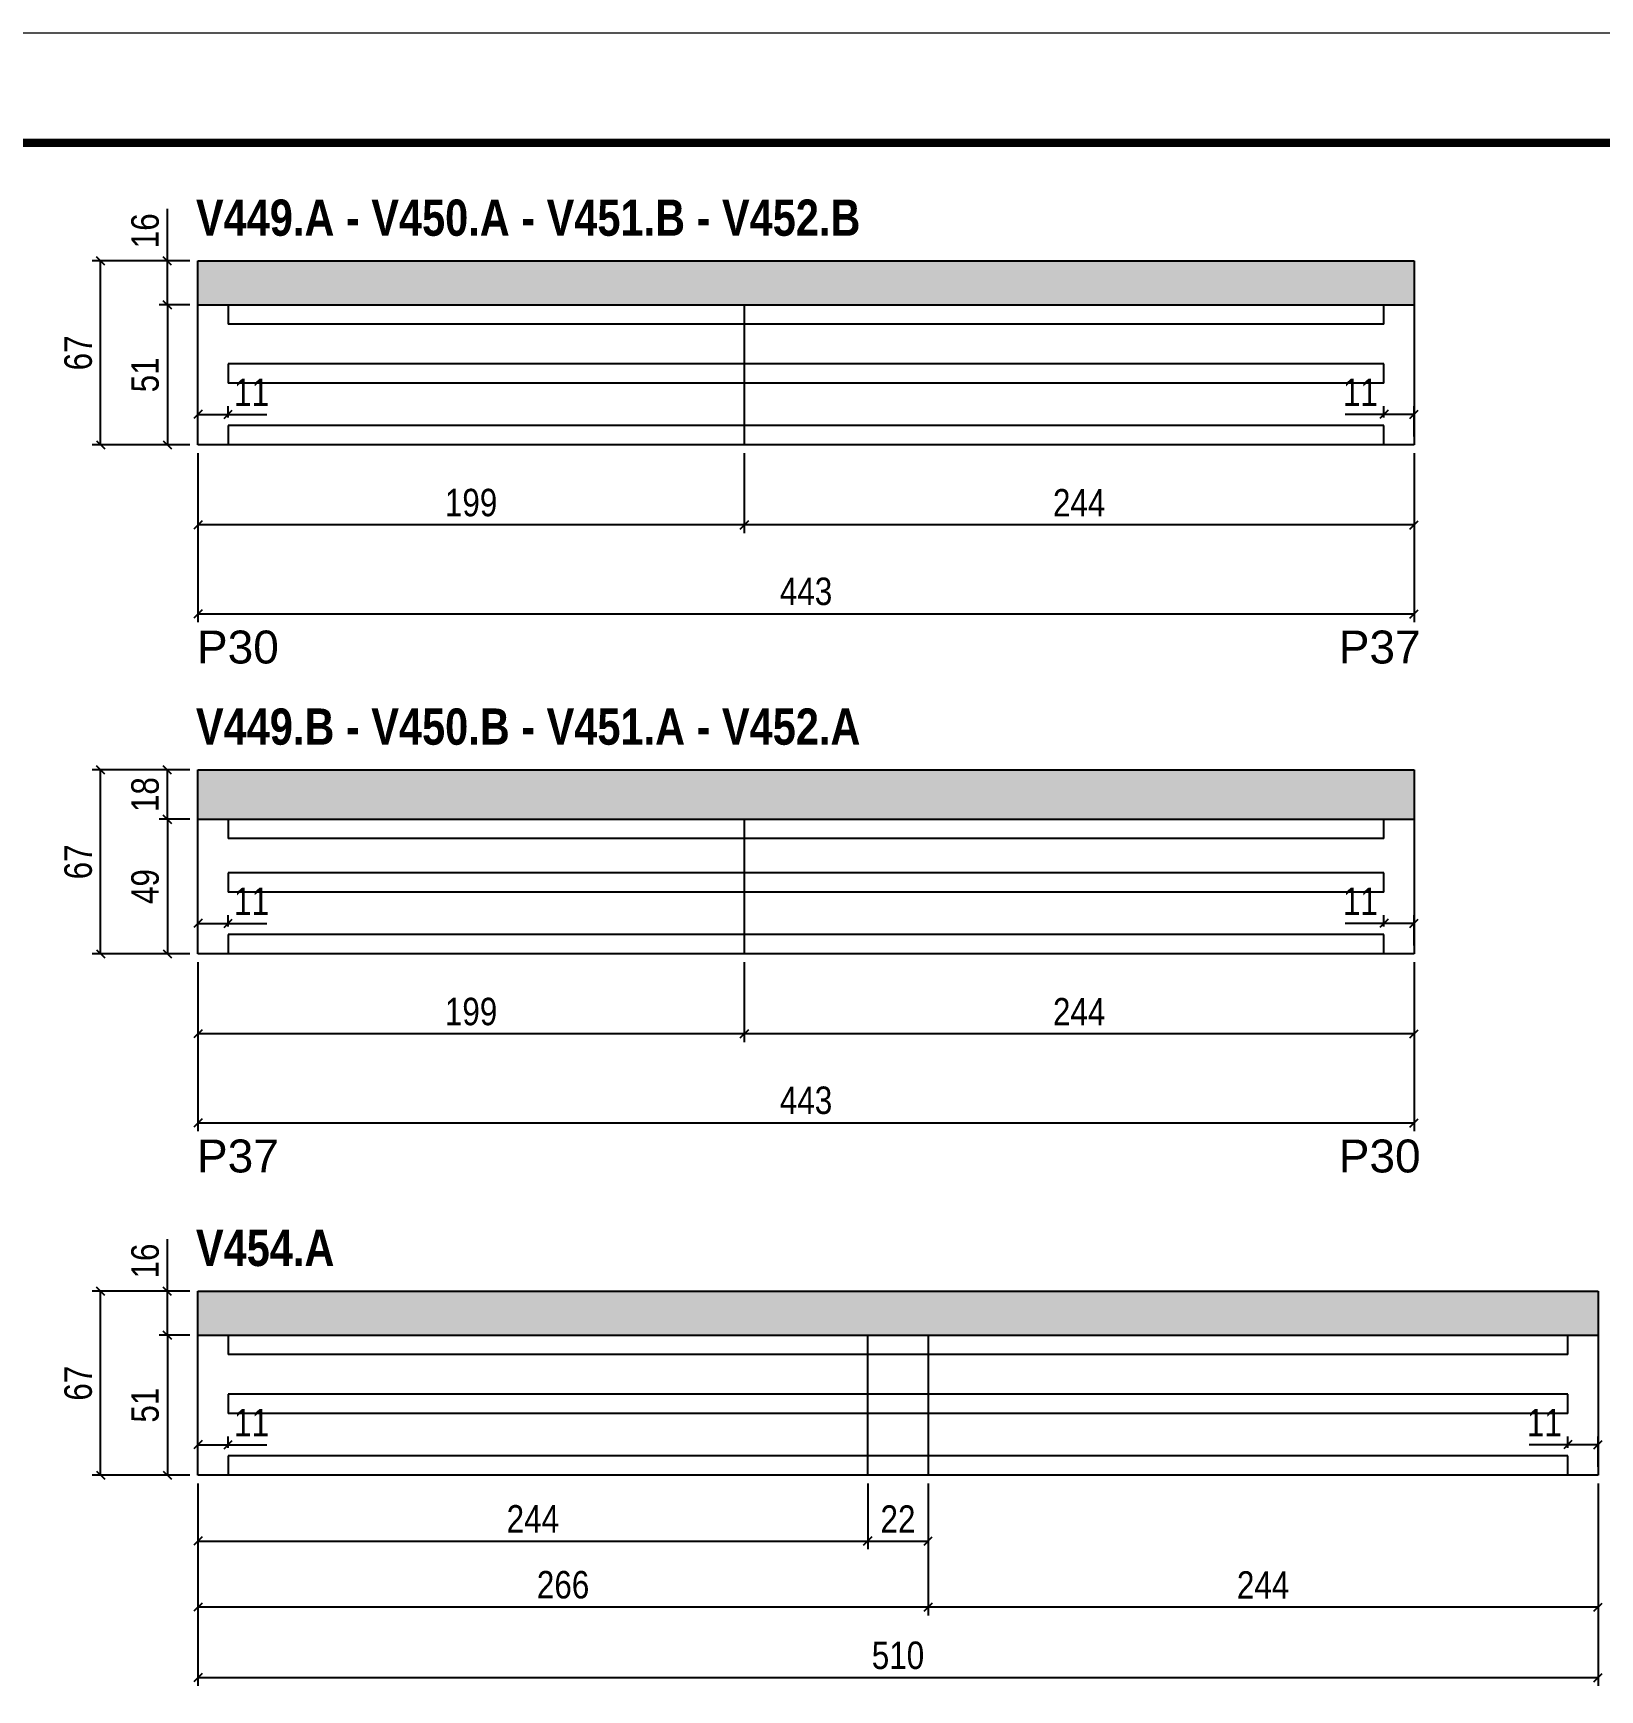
# Model space of a CAD drawing. Extents: x 3309 to 9563, y -2522 to 14608.
# Drawn here: x 5327 to 5897, y 9410 to 10014 of the extents above; entities that cross this region are included whole.
import ezdxf

# ---------------------------------------------------------------- set-up
doc = ezdxf.new("R2010")
doc.units = 0
doc.linetypes.add('DASHED', pattern=[0.75, 0.5, -0.25])
for name, color, linetype in [('5', 5, 'Continuous'), ('COTA', 241, 'Continuous'), ('NOMENCLATURA', 7, 'Continuous'), ('Painéis', 200, 'Continuous'), ('SARR_2.2x7', 40, 'Continuous')]:
    doc.layers.add(name, color=color, linetype=linetype)
doc.layers.add('Folhas', color=255, linetype='Continuous', lineweight=9)
doc.layers.add('SARRAFO DE PRESSAO', color=251, linetype='DASHED', lineweight=9)
doc.styles.add('COTA TECNICA', font='techl___.ttf', dxfattribs={"height": 10})
doc.styles.get("Standard").update_dxf_attribs({"font": 'arial.ttf'})
doc.styles.add('TECNICA', font='techb___.ttf', dxfattribs={"height": 10})
doc.dimstyles.new('PAINEL', dxfattribs={"dimtxt": 10, "dimasz": 3, "dimexe": 3, "dimexo": 3, "dimgap": 3, "dimtad": 1, "dimdec": 1, "dimzin": 12, "dimdsep": 46, "dimtxsty": 'COTA TECNICA', "dimblk1": 'OBLIQUE', "dimblk2": 'OBLIQUE', "dimsah": 1, "dimcen": 0.9, "dimclrd": 4, "dimclre": 4, "dimclrt": 240, "dimadec": 1, "dimazin": 3, "dimtfac": 1, "dimtdec": 1, "dimtmove": 0, "dimatfit": 3, "dimfxl": 1, "dimtolj": 1, "dimtzin": 12, "dimarcsym": 0})

# ---------------------------------------------------------------- blocks, each defined once
blk = doc.blocks.new('9999999999')
at = {"layer": 'Folhas'}
blk.add_lwpolyline([(98138.98, 34190.21), (99623.98, 34190.21), (99623.98, 35240.21), (98138.98, 35240.21)], close=True, dxfattribs=at)
at = {"layer": 'Folhas', "color": 30, "const_width": 3}
blk.add_lwpolyline([(98213.98, 34230.21), (99583.98, 34230.21), (99583.98, 35200.21), (98213.98, 35200.21)], close=True, dxfattribs=at)
blk = doc.blocks.new('_Oblique')
at = {"color": 0, "linetype": 'ByBlock', "lineweight": -2}
blk.add_line((-0.5, -0.5), (0.5, 0.5), dxfattribs=at)
blk = doc.blocks.new('*D1807')
at = {"layer": 'COTA', "color": 4, "lineweight": -2, "transparency": 16777216}
for p, q in [((5386.54, 9860.54), (5386.54, 9798.87)), ((5829.54, 9860.54), (5829.54, 9798.87)), ((5829.54, 9801.87), (5386.54, 9801.87))]:
    blk.add_line(p, q, dxfattribs=at)
at = {"layer": 'Defpoints', "color": 0, "transparency": 16777216}
for p in [(5386.54, 9863.54), (5829.54, 9863.54), (5386.54, 9801.87)]:
    blk.add_point(p, dxfattribs=at)
at = {"layer": 'COTA', "color": 4, "lineweight": -2, "transparency": 16777216, "xscale": 3, "yscale": 3, "zscale": 3, "rotation": 180}
blk.add_blockref('_Oblique', (5386.54, 9801.87), dxfattribs=at)
at = {"layer": 'COTA', "color": 4, "lineweight": -2, "transparency": 16777216, "xscale": 3, "yscale": 3, "zscale": 3}
blk.add_blockref('_Oblique', (5829.54, 9801.87), dxfattribs=at)
at = {"layer": 'COTA', "color": 240, "transparency": 16777216, "insert": (5608.04, 9810.09), "char_height": 10, "attachment_point": 5, "style": 'COTA TECNICA'}
blk.add_mtext('\\A1;443', dxfattribs=at)
blk = doc.blocks.new('*D1808')
at = {"layer": 'COTA', "color": 4, "lineweight": -2, "transparency": 16777216}
for p, q in [((5585.54, 9860.54), (5585.54, 9831.36)), ((5829.54, 9860.54), (5829.54, 9831.36)), ((5829.54, 9834.36), (5585.54, 9834.36))]:
    blk.add_line(p, q, dxfattribs=at)
at = {"layer": 'Defpoints', "color": 0, "transparency": 16777216}
for p in [(5585.54, 9863.54), (5829.54, 9863.54), (5585.54, 9834.36)]:
    blk.add_point(p, dxfattribs=at)
at = {"layer": 'COTA', "color": 4, "lineweight": -2, "transparency": 16777216, "xscale": 3, "yscale": 3, "zscale": 3, "rotation": 180}
blk.add_blockref('_Oblique', (5585.54, 9834.36), dxfattribs=at)
at = {"layer": 'COTA', "color": 4, "lineweight": -2, "transparency": 16777216, "xscale": 3, "yscale": 3, "zscale": 3}
blk.add_blockref('_Oblique', (5829.54, 9834.36), dxfattribs=at)
at = {"layer": 'COTA', "color": 240, "transparency": 16777216, "insert": (5707.54, 9842.43), "char_height": 10, "attachment_point": 5, "style": 'COTA TECNICA'}
blk.add_mtext('\\A1;244', dxfattribs=at)
blk = doc.blocks.new('*D1809')
at = {"layer": 'COTA', "color": 4, "lineweight": -2, "transparency": 16777216}
for p, q in [((5386.54, 9860.54), (5386.54, 9831.36)), ((5585.54, 9860.54), (5585.54, 9831.36)), ((5585.54, 9834.36), (5386.54, 9834.36))]:
    blk.add_line(p, q, dxfattribs=at)
at = {"layer": 'Defpoints', "color": 0, "transparency": 16777216}
for p in [(5386.54, 9863.54), (5585.54, 9863.54), (5386.54, 9834.36)]:
    blk.add_point(p, dxfattribs=at)
at = {"layer": 'COTA', "color": 4, "lineweight": -2, "transparency": 16777216, "xscale": 3, "yscale": 3, "zscale": 3, "rotation": 180}
blk.add_blockref('_Oblique', (5386.54, 9834.36), dxfattribs=at)
at = {"layer": 'COTA', "color": 4, "lineweight": -2, "transparency": 16777216, "xscale": 3, "yscale": 3, "zscale": 3}
blk.add_blockref('_Oblique', (5585.54, 9834.36), dxfattribs=at)
at = {"layer": 'COTA', "color": 240, "transparency": 16777216, "insert": (5486.04, 9842.45), "char_height": 10, "attachment_point": 5, "style": 'COTA TECNICA'}
blk.add_mtext('\\A1;199', dxfattribs=at)
blk = doc.blocks.new('*D1810')
at = {"layer": 'COTA', "color": 4, "lineweight": -2, "transparency": 16777216}
for p, q in [((5383.54, 9914.54), (5372.43, 9914.54)), ((5375.43, 9914.54), (5375.43, 9863.54)), ((5383.54, 9863.54), (5372.43, 9863.54))]:
    blk.add_line(p, q, dxfattribs=at)
at = {"layer": 'Defpoints', "color": 0, "transparency": 16777216}
for p in [(5386.54, 9914.54), (5375.43, 9863.54), (5386.54, 9863.54)]:
    blk.add_point(p, dxfattribs=at)
at = {"layer": 'COTA', "color": 4, "lineweight": -2, "transparency": 16777216, "xscale": 3, "yscale": 3, "zscale": 3}
for p, rotation in [((5375.43, 9914.54), 90), ((5375.43, 9863.54), 270)]:
    blk.add_blockref('_Oblique', p, dxfattribs=dict(at, rotation=rotation))
at = {"layer": 'COTA', "color": 240, "transparency": 16777216, "insert": (5367.32, 9889.04), "char_height": 10, "attachment_point": 5, "rotation": 90, "style": 'COTA TECNICA'}
blk.add_mtext('\\A1;51', dxfattribs=at)
blk = doc.blocks.new('*D1812')
at = {"layer": 'COTA', "color": 4, "lineweight": -2, "transparency": 16777216}
for p, q in [((5375.43, 9930.54), (5375.43, 9949.55)), ((5383.54, 9930.54), (5372.43, 9930.54)), ((5375.43, 9914.54), (5375.43, 9930.54)), ((5383.54, 9914.54), (5372.43, 9914.54))]:
    blk.add_line(p, q, dxfattribs=at)
at = {"layer": 'Defpoints', "color": 0, "transparency": 16777216}
for p in [(5375.43, 9930.54), (5386.54, 9930.54), (5386.54, 9914.54)]:
    blk.add_point(p, dxfattribs=at)
at = {"layer": 'COTA', "color": 4, "lineweight": -2, "transparency": 16777216, "xscale": 3, "yscale": 3, "zscale": 3}
for p, rotation in [((5375.43, 9930.54), 90), ((5375.43, 9914.54), 270)]:
    blk.add_blockref('_Oblique', p, dxfattribs=dict(at, rotation=rotation))
at = {"layer": 'COTA', "color": 240, "transparency": 16777216, "insert": (5367.33, 9941.54), "char_height": 10, "attachment_point": 5, "rotation": 90, "style": 'COTA TECNICA'}
blk.add_mtext('\\A1;16', dxfattribs=at)
blk = doc.blocks.new('*D1813')
at = {"layer": 'COTA', "color": 4, "lineweight": -2, "transparency": 16777216}
for p, q in [((5383.54, 9930.54), (5348.07, 9930.54)), ((5351.07, 9863.54), (5351.07, 9930.54)), ((5383.54, 9863.54), (5348.07, 9863.54))]:
    blk.add_line(p, q, dxfattribs=at)
at = {"layer": 'Defpoints', "color": 0, "transparency": 16777216}
for p in [(5351.07, 9930.54), (5386.54, 9930.54), (5386.54, 9863.54)]:
    blk.add_point(p, dxfattribs=at)
at = {"layer": 'COTA', "color": 4, "lineweight": -2, "transparency": 16777216, "xscale": 3, "yscale": 3, "zscale": 3}
for p, rotation in [((5351.07, 9930.54), 90), ((5351.07, 9863.54), 270)]:
    blk.add_blockref('_Oblique', p, dxfattribs=dict(at, rotation=rotation))
at = {"layer": 'COTA', "color": 240, "transparency": 16777216, "insert": (5342.97, 9897.04), "char_height": 10, "attachment_point": 5, "rotation": 90, "style": 'COTA TECNICA'}
blk.add_mtext('\\A1;67', dxfattribs=at)
blk = doc.blocks.new('*D1814')
at = {"layer": 'COTA', "color": 4, "lineweight": -2, "transparency": 16777216}
for p, q in [((5386.54, 9866.54), (5386.54, 9877.62)), ((5397.54, 9873.54), (5397.54, 9877.62)), ((5386.54, 9874.62), (5397.54, 9874.62)), ((5397.54, 9874.62), (5411.63, 9874.62))]:
    blk.add_line(p, q, dxfattribs=at)
at = {"layer": 'Defpoints', "color": 0, "transparency": 16777216}
for p in [(5397.54, 9874.62), (5397.54, 9870.54), (5386.54, 9863.54)]:
    blk.add_point(p, dxfattribs=at)
at = {"layer": 'COTA', "color": 4, "lineweight": -2, "transparency": 16777216, "xscale": 3, "yscale": 3, "zscale": 3, "rotation": 180}
blk.add_blockref('_Oblique', (5386.54, 9874.62), dxfattribs=at)
at = {"layer": 'COTA', "color": 4, "lineweight": -2, "transparency": 16777216, "xscale": 3, "yscale": 3, "zscale": 3}
blk.add_blockref('_Oblique', (5397.54, 9874.62), dxfattribs=at)
at = {"layer": 'COTA', "color": 240, "transparency": 16777216, "insert": (5406.08, 9882.68), "char_height": 10, "attachment_point": 5, "style": 'COTA TECNICA'}
blk.add_mtext('\\A1;11', dxfattribs=at)
blk = doc.blocks.new('*D1816')
at = {"layer": 'COTA', "color": 4, "lineweight": -2, "transparency": 16777216}
for p, q in [((5386.54, 9675.08), (5386.54, 9613.42)), ((5829.54, 9675.08), (5829.54, 9613.42)), ((5829.54, 9616.42), (5386.54, 9616.42))]:
    blk.add_line(p, q, dxfattribs=at)
at = {"layer": 'Defpoints', "color": 0, "transparency": 16777216}
for p in [(5386.54, 9678.08), (5829.54, 9678.08), (5386.54, 9616.42)]:
    blk.add_point(p, dxfattribs=at)
at = {"layer": 'COTA', "color": 4, "lineweight": -2, "transparency": 16777216, "xscale": 3, "yscale": 3, "zscale": 3, "rotation": 180}
blk.add_blockref('_Oblique', (5386.54, 9616.42), dxfattribs=at)
at = {"layer": 'COTA', "color": 4, "lineweight": -2, "transparency": 16777216, "xscale": 3, "yscale": 3, "zscale": 3}
blk.add_blockref('_Oblique', (5829.54, 9616.42), dxfattribs=at)
at = {"layer": 'COTA', "color": 240, "transparency": 16777216, "insert": (5608.04, 9624.64), "char_height": 10, "attachment_point": 5, "style": 'COTA TECNICA'}
blk.add_mtext('\\A1;443', dxfattribs=at)
blk = doc.blocks.new('*D1817')
at = {"layer": 'COTA', "color": 4, "lineweight": -2, "transparency": 16777216}
for p, q in [((5585.54, 9675.08), (5585.54, 9645.9)), ((5829.54, 9675.08), (5829.54, 9645.9)), ((5829.54, 9648.9), (5585.54, 9648.9))]:
    blk.add_line(p, q, dxfattribs=at)
at = {"layer": 'Defpoints', "color": 0, "transparency": 16777216}
for p in [(5585.54, 9678.08), (5829.54, 9678.08), (5585.54, 9648.9)]:
    blk.add_point(p, dxfattribs=at)
at = {"layer": 'COTA', "color": 4, "lineweight": -2, "transparency": 16777216, "xscale": 3, "yscale": 3, "zscale": 3, "rotation": 180}
blk.add_blockref('_Oblique', (5585.54, 9648.9), dxfattribs=at)
at = {"layer": 'COTA', "color": 4, "lineweight": -2, "transparency": 16777216, "xscale": 3, "yscale": 3, "zscale": 3}
blk.add_blockref('_Oblique', (5829.54, 9648.9), dxfattribs=at)
at = {"layer": 'COTA', "color": 240, "transparency": 16777216, "insert": (5707.54, 9656.98), "char_height": 10, "attachment_point": 5, "style": 'COTA TECNICA'}
blk.add_mtext('\\A1;244', dxfattribs=at)
blk = doc.blocks.new('*D1818')
at = {"layer": 'COTA', "color": 4, "lineweight": -2, "transparency": 16777216}
for p, q in [((5386.54, 9675.08), (5386.54, 9645.9)), ((5585.54, 9675.08), (5585.54, 9645.9)), ((5585.54, 9648.9), (5386.54, 9648.9))]:
    blk.add_line(p, q, dxfattribs=at)
at = {"layer": 'Defpoints', "color": 0, "transparency": 16777216}
for p in [(5386.54, 9678.08), (5585.54, 9678.08), (5386.54, 9648.9)]:
    blk.add_point(p, dxfattribs=at)
at = {"layer": 'COTA', "color": 4, "lineweight": -2, "transparency": 16777216, "xscale": 3, "yscale": 3, "zscale": 3, "rotation": 180}
blk.add_blockref('_Oblique', (5386.54, 9648.9), dxfattribs=at)
at = {"layer": 'COTA', "color": 4, "lineweight": -2, "transparency": 16777216, "xscale": 3, "yscale": 3, "zscale": 3}
blk.add_blockref('_Oblique', (5585.54, 9648.9), dxfattribs=at)
at = {"layer": 'COTA', "color": 240, "transparency": 16777216, "insert": (5486.04, 9656.99), "char_height": 10, "attachment_point": 5, "style": 'COTA TECNICA'}
blk.add_mtext('\\A1;199', dxfattribs=at)
blk = doc.blocks.new('*D1819')
at = {"layer": 'COTA', "color": 4, "lineweight": -2, "transparency": 16777216}
for p, q in [((5383.54, 9727.08), (5372.43, 9727.08)), ((5375.43, 9727.08), (5375.43, 9678.08)), ((5383.54, 9678.08), (5372.43, 9678.08))]:
    blk.add_line(p, q, dxfattribs=at)
at = {"layer": 'Defpoints', "color": 0, "transparency": 16777216}
for p in [(5386.54, 9727.08), (5375.43, 9678.08), (5386.54, 9678.08)]:
    blk.add_point(p, dxfattribs=at)
at = {"layer": 'COTA', "color": 4, "lineweight": -2, "transparency": 16777216, "xscale": 3, "yscale": 3, "zscale": 3}
for p, rotation in [((5375.43, 9727.08), 90), ((5375.43, 9678.08), 270)]:
    blk.add_blockref('_Oblique', p, dxfattribs=dict(at, rotation=rotation))
at = {"layer": 'COTA', "color": 240, "transparency": 16777216, "insert": (5367.33, 9702.58), "char_height": 10, "attachment_point": 5, "rotation": 90, "style": 'COTA TECNICA'}
blk.add_mtext('\\A1;49', dxfattribs=at)
blk = doc.blocks.new('*D1820')
at = {"layer": 'COTA', "color": 4, "lineweight": -2, "transparency": 16777216}
for p, q in [((5383.54, 9745.08), (5372.43, 9745.08)), ((5375.43, 9727.08), (5375.43, 9745.08)), ((5383.54, 9727.08), (5372.43, 9727.08))]:
    blk.add_line(p, q, dxfattribs=at)
at = {"layer": 'Defpoints', "color": 0, "transparency": 16777216}
for p in [(5375.43, 9745.08), (5386.54, 9745.08), (5386.54, 9727.08)]:
    blk.add_point(p, dxfattribs=at)
at = {"layer": 'COTA', "color": 4, "lineweight": -2, "transparency": 16777216, "xscale": 3, "yscale": 3, "zscale": 3}
for p, rotation in [((5375.43, 9745.08), 90), ((5375.43, 9727.08), 270)]:
    blk.add_blockref('_Oblique', p, dxfattribs=dict(at, rotation=rotation))
at = {"layer": 'COTA', "color": 240, "transparency": 16777216, "insert": (5367.33, 9736.08), "char_height": 10, "attachment_point": 5, "rotation": 90, "style": 'COTA TECNICA'}
blk.add_mtext('\\A1;18', dxfattribs=at)
blk = doc.blocks.new('*D1821')
at = {"layer": 'COTA', "color": 4, "lineweight": -2, "transparency": 16777216}
for p, q in [((5383.54, 9745.08), (5348.07, 9745.08)), ((5351.07, 9678.08), (5351.07, 9745.08)), ((5383.54, 9678.08), (5348.07, 9678.08))]:
    blk.add_line(p, q, dxfattribs=at)
at = {"layer": 'Defpoints', "color": 0, "transparency": 16777216}
for p in [(5351.07, 9745.08), (5386.54, 9745.08), (5386.54, 9678.08)]:
    blk.add_point(p, dxfattribs=at)
at = {"layer": 'COTA', "color": 4, "lineweight": -2, "transparency": 16777216, "xscale": 3, "yscale": 3, "zscale": 3}
for p, rotation in [((5351.07, 9745.08), 90), ((5351.07, 9678.08), 270)]:
    blk.add_blockref('_Oblique', p, dxfattribs=dict(at, rotation=rotation))
at = {"layer": 'COTA', "color": 240, "transparency": 16777216, "insert": (5342.97, 9711.58), "char_height": 10, "attachment_point": 5, "rotation": 90, "style": 'COTA TECNICA'}
blk.add_mtext('\\A1;67', dxfattribs=at)
blk = doc.blocks.new('*D1815')
at = {"layer": 'COTA', "color": 4, "lineweight": -2, "transparency": 16777216}
for p, q in [((5386.54, 9681.08), (5386.54, 9692.17)), ((5397.54, 9688.08), (5397.54, 9692.17)), ((5386.54, 9689.17), (5397.54, 9689.17)), ((5397.54, 9689.17), (5411.63, 9689.17))]:
    blk.add_line(p, q, dxfattribs=at)
at = {"layer": 'Defpoints', "color": 0, "transparency": 16777216}
for p in [(5397.54, 9689.17), (5397.54, 9685.08), (5386.54, 9678.08)]:
    blk.add_point(p, dxfattribs=at)
at = {"layer": 'COTA', "color": 4, "lineweight": -2, "transparency": 16777216, "xscale": 3, "yscale": 3, "zscale": 3, "rotation": 180}
blk.add_blockref('_Oblique', (5386.54, 9689.17), dxfattribs=at)
at = {"layer": 'COTA', "color": 4, "lineweight": -2, "transparency": 16777216, "xscale": 3, "yscale": 3, "zscale": 3}
blk.add_blockref('_Oblique', (5397.54, 9689.17), dxfattribs=at)
at = {"layer": 'COTA', "color": 240, "transparency": 16777216, "insert": (5406.08, 9697.23), "char_height": 10, "attachment_point": 5, "style": 'COTA TECNICA'}
blk.add_mtext('\\A1;11', dxfattribs=at)
blk = doc.blocks.new('*D1836')
at = {"layer": 'COTA', "color": 4, "lineweight": -2, "transparency": 16777216}
for p, q in [((5818.54, 9873.54), (5818.54, 9877.62)), ((5829.54, 9866.54), (5829.54, 9877.62)), ((5818.54, 9874.62), (5804.45, 9874.62)), ((5829.54, 9874.62), (5818.54, 9874.62))]:
    blk.add_line(p, q, dxfattribs=at)
at = {"layer": 'Defpoints', "color": 0, "transparency": 16777216}
for p in [(5818.54, 9874.62), (5818.54, 9870.54), (5829.54, 9863.54)]:
    blk.add_point(p, dxfattribs=at)
at = {"layer": 'COTA', "color": 4, "lineweight": -2, "transparency": 16777216, "xscale": 3, "yscale": 3, "zscale": 3, "rotation": 180}
blk.add_blockref('_Oblique', (5818.54, 9874.62), dxfattribs=at)
at = {"layer": 'COTA', "color": 4, "lineweight": -2, "transparency": 16777216, "xscale": 3, "yscale": 3, "zscale": 3}
blk.add_blockref('_Oblique', (5829.54, 9874.62), dxfattribs=at)
at = {"layer": 'COTA', "color": 240, "transparency": 16777216, "insert": (5809.99, 9882.68), "char_height": 10, "attachment_point": 5, "style": 'COTA TECNICA'}
blk.add_mtext('\\A1;11', dxfattribs=at)
blk = doc.blocks.new('*D1837')
at = {"layer": 'COTA', "color": 4, "lineweight": -2, "transparency": 16777216}
for p, q in [((5818.54, 9688.08), (5818.54, 9692.17)), ((5829.54, 9681.08), (5829.54, 9692.17)), ((5818.54, 9689.17), (5804.45, 9689.17)), ((5829.54, 9689.17), (5818.54, 9689.17))]:
    blk.add_line(p, q, dxfattribs=at)
at = {"layer": 'Defpoints', "color": 0, "transparency": 16777216}
for p in [(5818.54, 9689.17), (5818.54, 9685.08), (5829.54, 9678.08)]:
    blk.add_point(p, dxfattribs=at)
at = {"layer": 'COTA', "color": 4, "lineweight": -2, "transparency": 16777216, "xscale": 3, "yscale": 3, "zscale": 3, "rotation": 180}
blk.add_blockref('_Oblique', (5818.54, 9689.17), dxfattribs=at)
at = {"layer": 'COTA', "color": 4, "lineweight": -2, "transparency": 16777216, "xscale": 3, "yscale": 3, "zscale": 3}
blk.add_blockref('_Oblique', (5829.54, 9689.17), dxfattribs=at)
at = {"layer": 'COTA', "color": 240, "transparency": 16777216, "insert": (5809.99, 9697.23), "char_height": 10, "attachment_point": 5, "style": 'COTA TECNICA'}
blk.add_mtext('\\A1;11', dxfattribs=at)
blk = doc.blocks.new('*D1873')
at = {"layer": 'COTA', "color": 4, "lineweight": -2, "transparency": 16777216}
for p, q in [((5386.54, 9485.11), (5386.54, 9411.28)), ((5896.54, 9485.11), (5896.54, 9411.28)), ((5896.54, 9414.28), (5386.54, 9414.28))]:
    blk.add_line(p, q, dxfattribs=at)
at = {"layer": 'Defpoints', "color": 0, "transparency": 16777216}
for p in [(5386.54, 9488.11), (5896.54, 9488.11), (5386.54, 9414.28)]:
    blk.add_point(p, dxfattribs=at)
at = {"layer": 'COTA', "color": 4, "lineweight": -2, "transparency": 16777216, "xscale": 3, "yscale": 3, "zscale": 3, "rotation": 180}
blk.add_blockref('_Oblique', (5386.54, 9414.28), dxfattribs=at)
at = {"layer": 'COTA', "color": 4, "lineweight": -2, "transparency": 16777216, "xscale": 3, "yscale": 3, "zscale": 3}
blk.add_blockref('_Oblique', (5896.54, 9414.28), dxfattribs=at)
at = {"layer": 'COTA', "color": 240, "transparency": 16777216, "insert": (5641.54, 9422.39), "char_height": 10, "attachment_point": 5, "style": 'COTA TECNICA'}
blk.add_mtext('\\A1;510', dxfattribs=at)
blk = doc.blocks.new('*D1874')
at = {"layer": 'COTA', "color": 4, "lineweight": -2, "transparency": 16777216}
for p, q in [((5652.54, 9485.11), (5652.54, 9437.01)), ((5896.54, 9485.11), (5896.54, 9437.01)), ((5896.54, 9440.01), (5652.54, 9440.01))]:
    blk.add_line(p, q, dxfattribs=at)
at = {"layer": 'Defpoints', "color": 0, "transparency": 16777216}
for p in [(5652.54, 9488.11), (5896.54, 9488.11), (5652.54, 9440.01)]:
    blk.add_point(p, dxfattribs=at)
at = {"layer": 'COTA', "color": 4, "lineweight": -2, "transparency": 16777216, "xscale": 3, "yscale": 3, "zscale": 3, "rotation": 180}
blk.add_blockref('_Oblique', (5652.54, 9440.01), dxfattribs=at)
at = {"layer": 'COTA', "color": 4, "lineweight": -2, "transparency": 16777216, "xscale": 3, "yscale": 3, "zscale": 3}
blk.add_blockref('_Oblique', (5896.54, 9440.01), dxfattribs=at)
at = {"layer": 'COTA', "color": 240, "transparency": 16777216, "insert": (5774.54, 9448.08), "char_height": 10, "attachment_point": 5, "style": 'COTA TECNICA'}
blk.add_mtext('\\A1;244', dxfattribs=at)
blk = doc.blocks.new('*D1875')
at = {"layer": 'COTA', "color": 4, "lineweight": -2, "transparency": 16777216}
for p, q in [((5386.54, 9485.11), (5386.54, 9437.01)), ((5652.54, 9485.11), (5652.54, 9437.01)), ((5652.54, 9440.01), (5386.54, 9440.01))]:
    blk.add_line(p, q, dxfattribs=at)
at = {"layer": 'Defpoints', "color": 0, "transparency": 16777216}
for p in [(5386.54, 9488.11), (5652.54, 9488.11), (5386.54, 9440.01)]:
    blk.add_point(p, dxfattribs=at)
at = {"layer": 'COTA', "color": 4, "lineweight": -2, "transparency": 16777216, "xscale": 3, "yscale": 3, "zscale": 3, "rotation": 180}
blk.add_blockref('_Oblique', (5386.54, 9440.01), dxfattribs=at)
at = {"layer": 'COTA', "color": 4, "lineweight": -2, "transparency": 16777216, "xscale": 3, "yscale": 3, "zscale": 3}
blk.add_blockref('_Oblique', (5652.54, 9440.01), dxfattribs=at)
at = {"layer": 'COTA', "color": 240, "transparency": 16777216, "insert": (5519.54, 9448.11), "char_height": 10, "attachment_point": 5, "style": 'COTA TECNICA'}
blk.add_mtext('\\A1;266', dxfattribs=at)
blk = doc.blocks.new('*D1876')
at = {"layer": 'COTA', "color": 4, "lineweight": -2, "transparency": 16777216}
for p, q in [((5383.54, 9539.11), (5372.43, 9539.11)), ((5375.43, 9539.11), (5375.43, 9488.11)), ((5383.54, 9488.11), (5372.43, 9488.11))]:
    blk.add_line(p, q, dxfattribs=at)
at = {"layer": 'Defpoints', "color": 0, "transparency": 16777216}
for p in [(5386.54, 9539.11), (5375.43, 9488.11), (5386.54, 9488.11)]:
    blk.add_point(p, dxfattribs=at)
at = {"layer": 'COTA', "color": 4, "lineweight": -2, "transparency": 16777216, "xscale": 3, "yscale": 3, "zscale": 3}
for p, rotation in [((5375.43, 9539.11), 90), ((5375.43, 9488.11), 270)]:
    blk.add_blockref('_Oblique', p, dxfattribs=dict(at, rotation=rotation))
at = {"layer": 'COTA', "color": 240, "transparency": 16777216, "insert": (5367.32, 9513.61), "char_height": 10, "attachment_point": 5, "rotation": 90, "style": 'COTA TECNICA'}
blk.add_mtext('\\A1;51', dxfattribs=at)
blk = doc.blocks.new('*D1877')
at = {"layer": 'COTA', "color": 4, "lineweight": -2, "transparency": 16777216}
for p, q in [((5375.43, 9555.11), (5375.43, 9574.13)), ((5383.54, 9555.11), (5372.43, 9555.11)), ((5375.43, 9539.11), (5375.43, 9555.11)), ((5383.54, 9539.11), (5372.43, 9539.11))]:
    blk.add_line(p, q, dxfattribs=at)
at = {"layer": 'Defpoints', "color": 0, "transparency": 16777216}
for p in [(5375.43, 9555.11), (5386.54, 9555.11), (5386.54, 9539.11)]:
    blk.add_point(p, dxfattribs=at)
at = {"layer": 'COTA', "color": 4, "lineweight": -2, "transparency": 16777216, "xscale": 3, "yscale": 3, "zscale": 3}
for p, rotation in [((5375.43, 9555.11), 90), ((5375.43, 9539.11), 270)]:
    blk.add_blockref('_Oblique', p, dxfattribs=dict(at, rotation=rotation))
at = {"layer": 'COTA', "color": 240, "transparency": 16777216, "insert": (5367.33, 9566.12), "char_height": 10, "attachment_point": 5, "rotation": 90, "style": 'COTA TECNICA'}
blk.add_mtext('\\A1;16', dxfattribs=at)
blk = doc.blocks.new('*D1878')
at = {"layer": 'COTA', "color": 4, "lineweight": -2, "transparency": 16777216}
for p, q in [((5383.54, 9555.11), (5348.07, 9555.11)), ((5351.07, 9488.11), (5351.07, 9555.11)), ((5383.54, 9488.11), (5348.07, 9488.11))]:
    blk.add_line(p, q, dxfattribs=at)
at = {"layer": 'Defpoints', "color": 0, "transparency": 16777216}
for p in [(5351.07, 9555.11), (5386.54, 9555.11), (5386.54, 9488.11)]:
    blk.add_point(p, dxfattribs=at)
at = {"layer": 'COTA', "color": 4, "lineweight": -2, "transparency": 16777216, "xscale": 3, "yscale": 3, "zscale": 3}
for p, rotation in [((5351.07, 9555.11), 90), ((5351.07, 9488.11), 270)]:
    blk.add_blockref('_Oblique', p, dxfattribs=dict(at, rotation=rotation))
at = {"layer": 'COTA', "color": 240, "transparency": 16777216, "insert": (5342.97, 9521.61), "char_height": 10, "attachment_point": 5, "rotation": 90, "style": 'COTA TECNICA'}
blk.add_mtext('\\A1;67', dxfattribs=at)
blk = doc.blocks.new('*D1872')
at = {"layer": 'COTA', "color": 4, "lineweight": -2, "transparency": 16777216}
for p, q in [((5386.54, 9491.11), (5386.54, 9502.2)), ((5386.54, 9499.2), (5397.54, 9499.2)), ((5397.54, 9498.11), (5397.54, 9502.2)), ((5397.54, 9499.2), (5411.63, 9499.2))]:
    blk.add_line(p, q, dxfattribs=at)
at = {"layer": 'Defpoints', "color": 0, "transparency": 16777216}
for p in [(5397.54, 9499.2), (5397.54, 9495.11), (5386.54, 9488.11)]:
    blk.add_point(p, dxfattribs=at)
at = {"layer": 'COTA', "color": 4, "lineweight": -2, "transparency": 16777216, "xscale": 3, "yscale": 3, "zscale": 3, "rotation": 180}
blk.add_blockref('_Oblique', (5386.54, 9499.2), dxfattribs=at)
at = {"layer": 'COTA', "color": 4, "lineweight": -2, "transparency": 16777216, "xscale": 3, "yscale": 3, "zscale": 3}
blk.add_blockref('_Oblique', (5397.54, 9499.2), dxfattribs=at)
at = {"layer": 'COTA', "color": 240, "transparency": 16777216, "insert": (5406.08, 9507.26), "char_height": 10, "attachment_point": 5, "style": 'COTA TECNICA'}
blk.add_mtext('\\A1;11', dxfattribs=at)
blk = doc.blocks.new('*D1879')
at = {"layer": 'COTA', "color": 4, "lineweight": -2, "transparency": 16777216}
for p, q in [((5885.54, 9499.2), (5871.45, 9499.2)), ((5885.54, 9498.11), (5885.54, 9502.2)), ((5896.54, 9499.2), (5885.54, 9499.2)), ((5896.54, 9491.11), (5896.54, 9502.2))]:
    blk.add_line(p, q, dxfattribs=at)
at = {"layer": 'Defpoints', "color": 0, "transparency": 16777216}
for p in [(5885.54, 9499.2), (5885.54, 9495.11), (5896.54, 9488.11)]:
    blk.add_point(p, dxfattribs=at)
at = {"layer": 'COTA', "color": 4, "lineweight": -2, "transparency": 16777216, "xscale": 3, "yscale": 3, "zscale": 3, "rotation": 180}
blk.add_blockref('_Oblique', (5885.54, 9499.2), dxfattribs=at)
at = {"layer": 'COTA', "color": 4, "lineweight": -2, "transparency": 16777216, "xscale": 3, "yscale": 3, "zscale": 3}
blk.add_blockref('_Oblique', (5896.54, 9499.2), dxfattribs=at)
at = {"layer": 'COTA', "color": 240, "transparency": 16777216, "insert": (5876.99, 9507.26), "char_height": 10, "attachment_point": 5, "style": 'COTA TECNICA'}
blk.add_mtext('\\A1;11', dxfattribs=at)
blk = doc.blocks.new('*D1880')
at = {"layer": 'COTA', "color": 4, "lineweight": -2, "transparency": 16777216}
for p, q in [((5386.54, 9485.11), (5386.54, 9461.1)), ((5630.54, 9485.11), (5630.54, 9461.1)), ((5386.54, 9464.1), (5630.54, 9464.1))]:
    blk.add_line(p, q, dxfattribs=at)
at = {"layer": 'Defpoints', "color": 0, "transparency": 16777216}
for p in [(5386.54, 9488.11), (5630.54, 9488.11), (5630.54, 9464.1)]:
    blk.add_point(p, dxfattribs=at)
at = {"layer": 'COTA', "color": 4, "lineweight": -2, "transparency": 16777216, "xscale": 3, "yscale": 3, "zscale": 3, "rotation": 180}
blk.add_blockref('_Oblique', (5386.54, 9464.1), dxfattribs=at)
at = {"layer": 'COTA', "color": 4, "lineweight": -2, "transparency": 16777216, "xscale": 3, "yscale": 3, "zscale": 3}
blk.add_blockref('_Oblique', (5630.54, 9464.1), dxfattribs=at)
at = {"layer": 'COTA', "color": 240, "transparency": 16777216, "insert": (5508.54, 9472.18), "char_height": 10, "attachment_point": 5, "style": 'COTA TECNICA'}
blk.add_mtext('\\A1;244', dxfattribs=at)
blk = doc.blocks.new('*D1881')
at = {"layer": 'COTA', "color": 4, "lineweight": -2, "transparency": 16777216}
for p, q in [((5630.54, 9485.11), (5630.54, 9461.1)), ((5652.54, 9485.11), (5652.54, 9461.1)), ((5630.54, 9464.1), (5652.54, 9464.1))]:
    blk.add_line(p, q, dxfattribs=at)
at = {"layer": 'Defpoints', "color": 0, "transparency": 16777216}
for p in [(5630.54, 9488.11), (5652.54, 9488.11), (5652.54, 9464.1)]:
    blk.add_point(p, dxfattribs=at)
at = {"layer": 'COTA', "color": 4, "lineweight": -2, "transparency": 16777216, "xscale": 3, "yscale": 3, "zscale": 3, "rotation": 180}
blk.add_blockref('_Oblique', (5630.54, 9464.1), dxfattribs=at)
at = {"layer": 'COTA', "color": 4, "lineweight": -2, "transparency": 16777216, "xscale": 3, "yscale": 3, "zscale": 3}
blk.add_blockref('_Oblique', (5652.54, 9464.1), dxfattribs=at)
at = {"layer": 'COTA', "color": 240, "transparency": 16777216, "insert": (5641.54, 9472.1), "char_height": 10, "attachment_point": 5, "style": 'COTA TECNICA'}
blk.add_mtext('\\A1;22', dxfattribs=at)

msp = doc.modelspace()

# ---------------------------------------------------------------- hatches: boundary and pattern name
at = {"layer": 'COTA'}
h = msp.add_hatch(dxfattribs=at)
h.set_pattern_fill('AR-CONC', color=256, scale=0.03)
h.set_pattern_definition([(50, (-1557.39, -939.124), (5.46554, -0.4781726), [0.5715, -6.2865]), (355, (-1557.39, -939.124), (-1.0573026, 5.7317054), [0.4572, -5.0292175]), (100.451445, (-1556.9344, -939.1637), (4.4082374, 5.2535326), [0.4857003, -5.3427073]), (46.1842, (-1557.39, -937.6), (8.1323712, -1.26127), [0.85725, -9.42975]), (96.63556, (-1556.712, -937.705), (7.122124, 7.4227837), [0.7285507, -8.014068]), (351.18415, (-1557.39, -937.6), (7.122124, 7.422784), [0.685799, -7.543792]), (21, (-1556.628, -937.981), (4.5484317, -3.067956), [0.5715, -6.2865]), (326, (-1556.628, -937.981), (1.8540609, 5.525639), [0.4572, -5.0292]), (71.451445, (-1556.249, -938.2365), (6.4024926, 2.457683), [0.4857003, -5.3426981]), (37.5, (-1557.3899, -939.1238), (0.0926581, 2.53665117), [0, -4.96824, 0, -5.1054, 0, -5.04825]), (7.5, (-1557.39, -939.1238), (2.0045899, 3.00541724), [0, -2.91084, 0, -4.85394, 0, -1.92405]), (327.5, (-1559.0892, -939.1238), (4.06771786, -0.17186232), [0, -1.905, 0, -5.9436, 0, -7.8867]), (317.5, (-1559.851, -939.124), (4.4438754, 0.7627947), [0, -2.4765, 0, -3.94716, 0, -5.6007])])
h.paths.add_polyline_path([(5829.54, 9914.54), (5829.54, 9930.54), (5386.54, 9930.54), (5386.54, 9914.54)])
h = msp.add_hatch(dxfattribs=at)
h.set_pattern_fill('AR-CONC', color=256, scale=0.03)
h.set_pattern_definition([(50, (-1557.39, -1124.5793), (5.46554, -0.4781726), [0.5715, -6.2865]), (355, (-1557.39, -1124.5793), (-1.0573026, 5.7317054), [0.4572, -5.0292175]), (100.451445, (-1556.9344, -1124.619), (4.4082374, 5.2535326), [0.4857003, -5.3427073]), (46.1842, (-1557.39, -1123.055), (8.1323712, -1.26127), [0.85725, -9.42975]), (96.63556, (-1556.712, -1123.16), (7.122124, 7.4227837), [0.7285507, -8.014068]), (351.18415, (-1557.39, -1123.055), (7.122124, 7.422784), [0.685799, -7.543792]), (21, (-1556.628, -1123.4363), (4.5484317, -3.067956), [0.5715, -6.2865]), (326, (-1556.628, -1123.4363), (1.8540609, 5.525639), [0.4572, -5.0292]), (71.451445, (-1556.249, -1123.692), (6.4024926, 2.457683), [0.4857003, -5.3426981]), (37.5, (-1557.3899, -1124.5793), (0.0926581, 2.53665117), [0, -4.96824, 0, -5.1054, 0, -5.04825]), (7.5, (-1557.39, -1124.5793), (2.0045899, 3.00541724), [0, -2.91084, 0, -4.85394, 0, -1.92405]), (327.5, (-1559.0892, -1124.5793), (4.06771786, -0.17186232), [0, -1.905, 0, -5.9436, 0, -7.8867]), (317.5, (-1559.851, -1124.5793), (4.4438754, 0.7627947), [0, -2.4765, 0, -3.94716, 0, -5.6007])])
h.paths.add_polyline_path([(5829.54, 9727.08), (5829.54, 9745.08), (5386.54, 9745.08), (5386.54, 9727.08)])
h = msp.add_hatch(dxfattribs=at)
h.set_pattern_fill('AR-CONC', color=256, scale=0.03)
h.set_pattern_definition([(50, (-1490.39, -1314.549), (5.46554, -0.4781726), [0.5715, -6.2865]), (355, (-1490.39, -1314.549), (-1.0573026, 5.7317054), [0.4572, -5.0292175]), (100.451445, (-1489.9344, -1314.589), (4.4082374, 5.2535326), [0.4857003, -5.3427073]), (46.1842, (-1490.39, -1313.025), (8.1323712, -1.26127), [0.85725, -9.42975]), (96.63556, (-1489.712, -1313.13), (7.122124, 7.4227837), [0.7285507, -8.014068]), (351.18415, (-1490.39, -1313.025), (7.122124, 7.422784), [0.685799, -7.543792]), (21, (-1489.628, -1313.406), (4.5484317, -3.067956), [0.5715, -6.2865]), (326, (-1489.628, -1313.406), (1.8540609, 5.525639), [0.4572, -5.0292]), (71.451445, (-1489.249, -1313.6617), (6.4024926, 2.457683), [0.4857003, -5.3426981]), (37.5, (-1490.3899, -1314.549), (0.0926581, 2.53665117), [0, -4.96824, 0, -5.1054, 0, -5.04825]), (7.5, (-1490.39, -1314.549), (2.0045899, 3.00541724), [0, -2.91084, 0, -4.85394, 0, -1.92405]), (327.5, (-1492.0892, -1314.549), (4.06771786, -0.17186232), [0, -1.905, 0, -5.9436, 0, -7.8867]), (317.5, (-1492.851, -1314.549), (4.4438754, 0.7627947), [0, -2.4765, 0, -3.94716, 0, -5.6007])])
h.paths.add_polyline_path([(5896.54, 9539.11), (5896.54, 9555.11), (5386.54, 9555.11), (5386.54, 9539.11)])

# ---------------------------------------------------------------- linework, layer by layer
for p, q in [((5386.54, 9914.54), (5386.54, 9930.54)), ((5386.54, 9930.54), (5829.54, 9930.54)), ((5829.54, 9930.54), (5829.54, 9914.54)), ((5397.54, 9914.54), (5397.54, 9907.54)), ((5397.54, 9893.04), (5397.54, 9886.04)), ((5397.54, 9870.54), (5397.54, 9863.54)), ((5386.54, 9727.08), (5386.54, 9745.08)), ((5386.54, 9745.08), (5829.54, 9745.08)), ((5829.54, 9745.08), (5829.54, 9727.08)), ((5397.54, 9727.08), (5397.54, 9720.08)), ((5397.54, 9707.58), (5397.54, 9700.58)), ((5397.54, 9685.08), (5397.54, 9678.08)), ((5386.54, 9539.11), (5386.54, 9555.11)), ((5386.54, 9555.11), (5896.54, 9555.11)), ((5896.54, 9555.11), (5896.54, 9539.11)), ((5397.54, 9539.11), (5397.54, 9532.11)), ((5397.54, 9517.61), (5397.54, 9510.61)), ((5397.54, 9495.11), (5397.54, 9488.11))]:
    msp.add_line(p, q, dxfattribs=at)
at = {"layer": 'Painéis', "linetype": 'ByBlock'}
for p, q in [((5386.54, 9863.54), (5386.54, 9914.54)), ((5386.54, 9914.54), (5829.54, 9914.54)), ((5585.54, 9914.54), (5585.54, 9863.54)), ((5829.54, 9914.54), (5829.54, 9863.54)), ((5829.54, 9863.54), (5386.54, 9863.54)), ((5386.54, 9678.08), (5386.54, 9727.08)), ((5386.54, 9727.08), (5829.54, 9727.08)), ((5585.54, 9727.08), (5585.54, 9678.08)), ((5829.54, 9727.08), (5829.54, 9678.08)), ((5829.54, 9678.08), (5386.54, 9678.08)), ((5386.54, 9488.11), (5386.54, 9539.11)), ((5386.54, 9539.11), (5896.54, 9539.11)), ((5630.54, 9488.11), (5630.54, 9539.11)), ((5652.54, 9539.11), (5652.54, 9488.11)), ((5896.54, 9539.11), (5896.54, 9488.11)), ((5896.54, 9488.11), (5386.54, 9488.11))]:
    msp.add_line(p, q, dxfattribs=at)
at = {"layer": 'SARR_2.2x7', "linetype": 'Continuous'}
for p, q in [((5818.54, 9907.54), (5818.54, 9914.54)), ((5585.54, 9907.54), (5397.54, 9907.54)), ((5818.54, 9907.54), (5585.54, 9907.54)), ((5585.54, 9893.04), (5397.54, 9893.04)), ((5818.54, 9893.04), (5585.54, 9893.04)), ((5818.54, 9886.04), (5818.54, 9893.04)), ((5585.54, 9886.04), (5397.54, 9886.04)), ((5818.54, 9886.04), (5585.54, 9886.04)), ((5585.54, 9870.54), (5397.54, 9870.54)), ((5818.54, 9870.54), (5585.54, 9870.54)), ((5818.54, 9863.54), (5818.54, 9870.54)), ((5818.54, 9720.08), (5818.54, 9727.08)), ((5585.54, 9720.08), (5397.54, 9720.08)), ((5818.54, 9720.08), (5585.54, 9720.08)), ((5585.54, 9707.58), (5397.54, 9707.58)), ((5818.54, 9707.58), (5585.54, 9707.58)), ((5818.54, 9700.58), (5818.54, 9707.58)), ((5585.54, 9700.58), (5397.54, 9700.58)), ((5818.54, 9700.58), (5585.54, 9700.58)), ((5585.54, 9685.08), (5397.54, 9685.08)), ((5818.54, 9685.08), (5585.54, 9685.08)), ((5818.54, 9678.08), (5818.54, 9685.08)), ((5885.54, 9532.11), (5885.54, 9539.11)), ((5652.54, 9532.11), (5397.54, 9532.11)), ((5885.54, 9532.11), (5652.54, 9532.11)), ((5652.54, 9517.61), (5397.54, 9517.61)), ((5885.54, 9517.61), (5652.54, 9517.61)), ((5885.54, 9510.61), (5885.54, 9517.61)), ((5652.54, 9510.61), (5397.54, 9510.61)), ((5885.54, 9510.61), (5652.54, 9510.61)), ((5652.54, 9495.11), (5397.54, 9495.11)), ((5885.54, 9495.11), (5652.54, 9495.11)), ((5885.54, 9488.11), (5885.54, 9495.11))]:
    msp.add_line(p, q, dxfattribs=at)

# ---------------------------------------------------------------- block references
at = {"layer": 'SARRAFO DE PRESSAO', "color": 6, "linetype": 'ByBlock'}
msp.add_blockref('9999999999', (-93231.11, -25226.65), dxfattribs=at)

# ---------------------------------------------------------------- texts
at = {"layer": '5', "linetype": 'Continuous'}
for s, p in [('P30', (5386.19, 9783.86)), ('P37', (5802.09, 9783.86)), ('P37', (5386.19, 9598.4)), ('P30', (5802.09, 9598.4))]:
    msp.add_text(s, height=12, rotation=0.00004, dxfattribs=at).set_placement(p)
at = {"layer": 'NOMENCLATURA', "style": 'TECNICA'}
for s, p in [('V449.A - V450.A - V451.B - V452.B', (5385.82, 9939.72)), ('V449.B - V450.B - V451.A - V452.A', (5385.82, 9754.27)), ('V454.A', (5385.82, 9564.3))]:
    msp.add_text(s, height=13.2, dxfattribs=at).set_placement(p)

# ---------------------------------------------------------------- dimensions: what is measured, and where the dimension line sits
at = {"layer": 'COTA'}
for base, p1, p2, angle, picture, middle in [((5375.43, 9930.54), (5386.54, 9914.54), (5386.54, 9930.54), 90, '*D1812', (5367.33, 9941.54)), ((5351.07, 9930.54), (5386.54, 9863.54), (5386.54, 9930.54), 90, '*D1813', (5342.97, 9897.04)), ((5375.43, 9863.54), (5386.54, 9914.54), (5386.54, 9863.54), 90, '*D1810', (5367.32, 9889.04)), ((5585.54, 9834.36), (5829.54, 9863.54), (5585.54, 9863.54), 180, '*D1808', (5707.54, 9842.43)), ((5351.07, 9745.08), (5386.54, 9678.08), (5386.54, 9745.08), 90, '*D1821', (5342.97, 9711.58)), ((5375.43, 9745.08), (5386.54, 9727.08), (5386.54, 9745.08), 90, '*D1820', (5367.33, 9736.08)), ((5375.43, 9678.08), (5386.54, 9727.08), (5386.54, 9678.08), 90, '*D1819', (5367.33, 9702.58)), ((5585.54, 9648.9), (5829.54, 9678.08), (5585.54, 9678.08), 180, '*D1817', (5707.54, 9656.98)), ((5375.43, 9555.11), (5386.54, 9539.11), (5386.54, 9555.11), 90, '*D1877', (5367.33, 9566.12)), ((5351.07, 9555.11), (5386.54, 9488.11), (5386.54, 9555.11), 90, '*D1878', (5342.97, 9521.61)), ((5375.43, 9488.11), (5386.54, 9539.11), (5386.54, 9488.11), 90, '*D1876', (5367.32, 9513.61)), ((5652.54, 9440.01), (5896.54, 9488.11), (5652.54, 9488.11), 180, '*D1874', (5774.54, 9448.08))]:
    dim = msp.add_linear_dim(base=base, p1=p1, p2=p2, angle=angle, dimstyle='PAINEL', dxfattribs=at)
    dim.commit()
    dim.dimension.update_dxf_attribs({"geometry": picture, "text_midpoint": middle})
for base, p1, p2, picture, middle in [((5397.54, 9874.62), (5386.54, 9863.54), (5397.54, 9870.54), '*D1814', (5406.08, 9882.68)), ((5818.54, 9874.62), (5829.54, 9863.54), (5818.54, 9870.54), '*D1836', (5809.99, 9882.68)), ((5386.54, 9801.87), (5829.54, 9863.54), (5386.54, 9863.54), '*D1807', (5608.04, 9810.09)), ((5397.54, 9689.17), (5386.54, 9678.08), (5397.54, 9685.08), '*D1815', (5406.08, 9697.23)), ((5818.54, 9689.17), (5829.54, 9678.08), (5818.54, 9685.08), '*D1837', (5809.99, 9697.23)), ((5386.54, 9616.42), (5829.54, 9678.08), (5386.54, 9678.08), '*D1816', (5608.04, 9624.64)), ((5397.54, 9499.2), (5386.54, 9488.11), (5397.54, 9495.11), '*D1872', (5406.08, 9507.26)), ((5885.54, 9499.2), (5896.54, 9488.11), (5885.54, 9495.11), '*D1879', (5876.99, 9507.26)), ((5386.54, 9414.28), (5896.54, 9488.11), (5386.54, 9488.11), '*D1873', (5641.54, 9422.39)), ((5630.54, 9464.1), (5386.54, 9488.11), (5630.54, 9488.11), '*D1880', (5508.54, 9472.18))]:
    dim = msp.add_linear_dim(base=base, p1=p1, p2=p2, dimstyle='PAINEL', dxfattribs=at)
    dim.commit()
    dim.dimension.update_dxf_attribs({"geometry": picture, "text_midpoint": middle})
for base, p1, p2, picture, middle in [((5386.54, 9834.36), (5585.54, 9863.54), (5386.54, 9863.54), '*D1809', (5486.04, 9842.45)), ((5386.54, 9648.9), (5585.54, 9678.08), (5386.54, 9678.08), '*D1818', (5486.04, 9656.99)), ((5386.54, 9440.01), (5652.54, 9488.11), (5386.54, 9488.11), '*D1875', (5519.54, 9448.11))]:
    dim = msp.add_linear_dim(base=base, p1=p1, p2=p2, angle=180, dimstyle='PAINEL', override={"dimtmove": 1}, dxfattribs=at)
    dim.commit()
    dim.dimension.update_dxf_attribs({"geometry": picture, "text_midpoint": middle})
dim = msp.add_linear_dim(base=(5652.54, 9464.1), p1=(5630.54, 9488.11), p2=(5652.54, 9488.11), dimstyle='PAINEL', override={"dimtmove": 1}, dxfattribs=at)
dim.commit()
dim.dimension.update_dxf_attribs({"geometry": '*D1881', "text_midpoint": (5641.54, 9472.1)})

doc.saveas('drawing.dxf')
